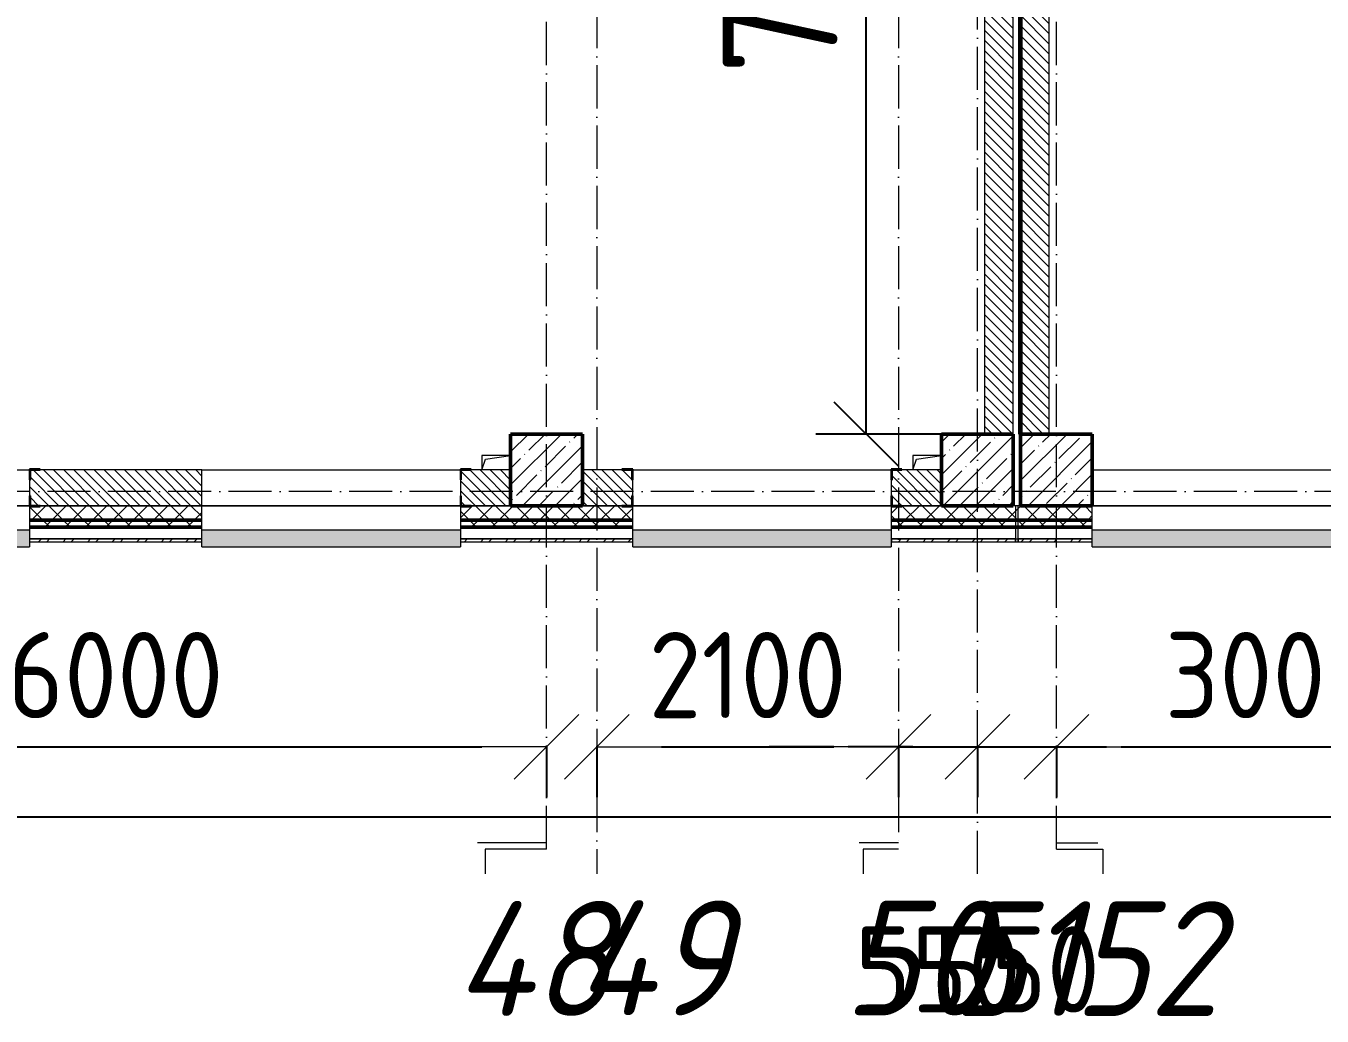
# Model space of a CAD drawing. Header units: millimetres. Extents: x 2294 to 908349, y -83289 to 219220.
# Drawn here: x 230559 to 239584, y 551 to 7449 of the extents above; entities that cross this region are included whole.
import ezdxf

# ---------------------------------------------------------------- set-up
doc = ezdxf.new("R2010")
doc.units = ezdxf.units.MM
doc.linetypes.add('50_200_ШТРИХ_1Т_ш5_п1_п1_', pattern=[700, 500, -100, 0, -100])
for name, color, linetype, lineweight in [('A-____-____-DIMS', 7, 'Continuous', 9), ('A-GENM-____-MCUT', 7, 'Continuous', 25), ('A-GENM-____-OTLN', 7, 'Continuous', 9), ('A-GENM-____-OTLN-1', 7, 'Continuous', 25), ('A-GLAZ-____-OTLN', 7, 'Continuous', 9), ('A-WALL-____-MCUT-2', 7, 'Continuous', 50), ('A-WALL-____-MCUT-3', 7, 'Continuous', 9), ('A-WALL-____-OTLN', 7, 'Continuous', 9), ('A-WALL-____-PATT-1', 7, 'Continuous', 9), ('A-WALL-FNSH-MCUT-1', 7, 'Continuous', 9), ('S-COLS-____-MCUT', 7, 'Continuous', 50), ('S-COLS-____-OTLN', 7, 'Continuous', 9), ('S-GRID-____-IDEN', 7, 'Continuous', 9), ('S-GRID-____-OTLN', 7, 'Continuous', 9), ('S-GRID-____-OTLN-1', 7, '50_200_ШТРИХ_1Т_ш5_п1_п1_', 9)]:
    doc.layers.add(name, color=color, linetype=linetype, lineweight=lineweight)
doc.layers.add('A-GLAZ-____-OTLN-1', color=7, linetype='Continuous', lineweight=9, true_color=0xc0c0c0)
doc.styles.add('ISOCPEUR_I', font='isocpeui.ttf', dxfattribs={"width": 0.9, "height": 2.5})
doc.styles.add('СПДС', font='isocpeur.ttf', dxfattribs={"width": 0.9})
doc.dimstyles.new('Размера А3', dxfattribs={"dimtxt": 800, "dimasz": 450, "dimexe": 350, "dimexo": 100, "dimgap": 200, "dimtad": 1, "dimdec": 0, "dimrnd": 10, "dimzin": 0, "dimdsep": 46, "dimtxsty": 'СПДС', "dimblk": 'ARROWHEAD_6', "dimcen": 1, "dimclrd": 5, "dimclre": 5, "dimclrt": 5, "dimazin": 0, "dimtfac": 1, "dimtdec": 0, "dimtmove": 2, "dimatfit": 3, "dimfxl": 1, "dimtolj": 1, "dimtzin": 0, "dimarcsym": 0})
pattern_1 = [(135, (165583.507, 6025.276), (-35.35534, -35.35534), [])]
pattern_2 = [(45, (165583.51, 6025.28), (-70.71068, 70.71068), []), (135, (165583.51, 6025.28), (-70.71068, -70.71068), [])]
pattern_3 = [(45, (165583.51, 6025.28), (-85.53659, 85.53659), []), (45, (165640.53, 6025.28), (-85.53659, 85.53659), [])]

# ---------------------------------------------------------------- blocks, each defined once
blk = doc.blocks.new('ARROWHEAD_6')
at = {"color": 0, "linetype": 'Continuous'}
for p, q in [((-0.5, -0.5), (0.5, 0.5)), ((0, 0), (-1, 0))]:
    blk.add_line(p, q, dxfattribs=at)
blk = doc.blocks.new('*D2730')
at = {"layer": 'A-____-____-DIMS', "color": 0, "lineweight": -2, "transparency": 16777216}
for p, q in [((228183.5, 2432.8), (228183.5, 2076.8)), ((228633.5, 2426.8), (233733.5, 2426.8)), ((234183.5, 2432.8), (234183.5, 2076.8))]:
    blk.add_line(p, q, dxfattribs=at)
at = {"layer": 'Defpoints', "color": 0, "transparency": 16777216}
for p in [(228183.5, 2532.8), (234183.5, 2532.8), (234183.5, 2426.8)]:
    blk.add_point(p, dxfattribs=at)
at = {"layer": 'A-____-____-DIMS', "color": 0, "lineweight": -2, "transparency": 16777216, "xscale": 450, "yscale": 450, "zscale": 450, "rotation": 180}
blk.add_blockref('ARROWHEAD_6', (228183.5, 2426.8), dxfattribs=at)
at = {"layer": 'A-____-____-DIMS', "color": 0, "lineweight": -2, "transparency": 16777216, "xscale": 450, "yscale": 450, "zscale": 450}
blk.add_blockref('ARROWHEAD_6', (234183.5, 2426.8), dxfattribs=at)
at = {"layer": 'A-____-____-DIMS', "color": 0, "transparency": 16777216, "insert": (231183.5, 2926.8), "char_height": 600, "attachment_point": 5, "style": 'СПДС'}
blk.add_mtext('\\A1;6000', dxfattribs=at)
blk = doc.blocks.new('*D2731')
at = {"layer": 'A-____-____-DIMS', "color": 0, "lineweight": -2, "transparency": 16777216}
for p, q in [((234533.5, 2432.8), (234533.5, 2076.8)), ((234983.5, 2426.8), (236183.5, 2426.8)), ((236633.5, 2432.8), (236633.5, 2076.8))]:
    blk.add_line(p, q, dxfattribs=at)
at = {"layer": 'Defpoints', "color": 0, "transparency": 16777216}
for p in [(234533.5, 2532.8), (236633.5, 2532.8), (236633.5, 2426.8)]:
    blk.add_point(p, dxfattribs=at)
at = {"layer": 'A-____-____-DIMS', "color": 0, "lineweight": -2, "transparency": 16777216, "xscale": 450, "yscale": 450, "zscale": 450, "rotation": 180}
blk.add_blockref('ARROWHEAD_6', (234533.5, 2426.8), dxfattribs=at)
at = {"layer": 'A-____-____-DIMS', "color": 0, "lineweight": -2, "transparency": 16777216, "xscale": 450, "yscale": 450, "zscale": 450}
blk.add_blockref('ARROWHEAD_6', (236633.5, 2426.8), dxfattribs=at)
at = {"layer": 'A-____-____-DIMS', "color": 0, "transparency": 16777216, "insert": (235583.5, 2926.8), "char_height": 600, "attachment_point": 5, "style": 'СПДС'}
blk.add_mtext('\\A1;2100', dxfattribs=at)
blk = doc.blocks.new('*D2732')
at = {"layer": 'A-____-____-DIMS', "color": 0, "lineweight": -2, "transparency": 16777216}
for p, q in [((236183.5, 2426.8), (235733.5, 2426.8)), ((236633.5, 2432.8), (236633.5, 2076.8)), ((236633.5, 2426.8), (237183.5, 2426.8)), ((237183.5, 2432.8), (237183.5, 2076.8)), ((237633.5, 2426.8), (238083.5, 2426.8))]:
    blk.add_line(p, q, dxfattribs=at)
at = {"layer": 'Defpoints', "color": 0, "transparency": 16777216}
for p in [(236633.5, 2532.8), (237183.5, 2532.8), (237183.5, 2426.8)]:
    blk.add_point(p, dxfattribs=at)
at = {"layer": 'A-____-____-DIMS', "color": 0, "lineweight": -2, "transparency": 16777216, "xscale": 450, "yscale": 450, "zscale": 450}
blk.add_blockref('ARROWHEAD_6', (236633.5, 2426.8), dxfattribs=at)
at = {"layer": 'A-____-____-DIMS', "color": 0, "lineweight": -2, "transparency": 16777216, "xscale": 450, "yscale": 450, "zscale": 450, "rotation": 180}
blk.add_blockref('ARROWHEAD_6', (237183.5, 2426.8), dxfattribs=at)
at = {"layer": 'A-____-____-DIMS', "color": 0, "transparency": 16777216, "insert": (236908.5, 876.8), "char_height": 600, "attachment_point": 5, "style": 'СПДС'}
blk.add_mtext('\\A1;550', dxfattribs=at)
blk = doc.blocks.new('*D2733')
at = {"layer": 'A-____-____-DIMS', "color": 0, "lineweight": -2, "transparency": 16777216}
for p, q in [((236733.5, 2426.8), (236283.5, 2426.8)), ((237183.5, 2432.8), (237183.5, 2076.8)), ((237183.5, 2426.8), (237733.5, 2426.8)), ((237733.5, 2432.8), (237733.5, 2076.8)), ((238183.5, 2426.8), (238633.5, 2426.8))]:
    blk.add_line(p, q, dxfattribs=at)
at = {"layer": 'Defpoints', "color": 0, "transparency": 16777216}
for p in [(237183.5, 2532.8), (237733.5, 2532.8), (237733.5, 2426.8)]:
    blk.add_point(p, dxfattribs=at)
at = {"layer": 'A-____-____-DIMS', "color": 0, "lineweight": -2, "transparency": 16777216, "xscale": 450, "yscale": 450, "zscale": 450}
blk.add_blockref('ARROWHEAD_6', (237183.5, 2426.8), dxfattribs=at)
at = {"layer": 'A-____-____-DIMS', "color": 0, "lineweight": -2, "transparency": 16777216, "xscale": 450, "yscale": 450, "zscale": 450, "rotation": 180}
blk.add_blockref('ARROWHEAD_6', (237733.5, 2426.8), dxfattribs=at)
at = {"layer": 'A-____-____-DIMS', "color": 0, "transparency": 16777216, "insert": (237458.5, 876.8), "char_height": 600, "attachment_point": 5, "style": 'СПДС'}
blk.add_mtext('\\A1;550', dxfattribs=at)
blk = doc.blocks.new('*D2734')
at = {"layer": 'A-____-____-DIMS', "color": 0, "lineweight": -2, "transparency": 16777216}
for p, q in [((237733.5, 2432.8), (237733.5, 2076.8)), ((238183.5, 2426.8), (240283.5, 2426.8)), ((240733.5, 2432.8), (240733.5, 2076.8))]:
    blk.add_line(p, q, dxfattribs=at)
at = {"layer": 'Defpoints', "color": 0, "transparency": 16777216}
for p in [(237733.5, 2532.8), (240733.5, 2532.8), (240733.5, 2426.8)]:
    blk.add_point(p, dxfattribs=at)
at = {"layer": 'A-____-____-DIMS', "color": 0, "lineweight": -2, "transparency": 16777216, "xscale": 450, "yscale": 450, "zscale": 450, "rotation": 180}
blk.add_blockref('ARROWHEAD_6', (237733.5, 2426.8), dxfattribs=at)
at = {"layer": 'A-____-____-DIMS', "color": 0, "lineweight": -2, "transparency": 16777216, "xscale": 450, "yscale": 450, "zscale": 450}
blk.add_blockref('ARROWHEAD_6', (240733.5, 2426.8), dxfattribs=at)
at = {"layer": 'A-____-____-DIMS', "color": 0, "transparency": 16777216, "insert": (239233.5, 2926.8), "char_height": 600, "attachment_point": 5, "style": 'СПДС'}
blk.add_mtext('\\A1;3000', dxfattribs=at)
blk = doc.blocks.new('*D2741')
at = {"layer": 'A-____-____-DIMS', "color": 0, "lineweight": -2, "transparency": 16777216}
for p, q in [((163233.5, 1944.6), (163233.5, 1588.5)), ((163683.5, 1938.5), (266283.5, 1938.5)), ((266733.5, 1944.6), (266733.5, 1588.5))]:
    blk.add_line(p, q, dxfattribs=at)
at = {"layer": 'Defpoints', "color": 0, "transparency": 16777216}
for p in [(163233.5, 2044.6), (266733.5, 2044.6), (266733.5, 1938.5)]:
    blk.add_point(p, dxfattribs=at)
at = {"layer": 'A-____-____-DIMS', "color": 0, "lineweight": -2, "transparency": 16777216, "xscale": 450, "yscale": 450, "zscale": 450, "rotation": 180}
blk.add_blockref('ARROWHEAD_6', (163233.5, 1938.5), dxfattribs=at)
at = {"layer": 'A-____-____-DIMS', "color": 0, "lineweight": -2, "transparency": 16777216, "xscale": 450, "yscale": 450, "zscale": 450}
blk.add_blockref('ARROWHEAD_6', (266733.5, 1938.5), dxfattribs=at)
at = {"layer": 'A-____-____-DIMS', "color": 0, "transparency": 16777216, "insert": (214983.5, 2438.5), "char_height": 600, "attachment_point": 5, "style": 'СПДС'}
blk.add_mtext('\\A1;103500', dxfattribs=at)
blk = doc.blocks.new('BSC_Колонна _Прямоугольная - 500х500-V58-АР1_План отверстий 3 этажа в осях 1-64_А-ГГ')
at = {"layer": 'S-COLS-____-OTLN'}
h = blk.add_hatch(dxfattribs=at)
h.set_pattern_fill('FP_95', color=256, style=0, pattern_type=2)
h.set_pattern_definition([(45, (-71600, 1668.96), (-114.04925, 114.04925), []), (45, (-71485.95, 1668.96), (-114.04925, 114.04925), [201.613, -40.323, 3.353, -36.97])])
h.paths.add_polyline_path([(-250, -250), (250, -250), (250, 250), (-250, 250)], flags=0)
at = {"layer": 'S-COLS-____-MCUT'}
for p, q in [((250, 250), (-250, 250)), ((-250, 250), (-250, -250)), ((250, -250), (250, 250)), ((-250, -250), (250, -250))]:
    blk.add_line(p, q, dxfattribs=at)
blk = doc.blocks.new('BSC_Колонна _Прямоугольная - 500х500-V60-АР1_План отверстий 3 этажа в осях 1-64_А-ГГ')
at = {"layer": 'S-COLS-____-OTLN'}
h = blk.add_hatch(dxfattribs=at)
h.set_pattern_fill('FP_97', color=256, style=0, pattern_type=2)
h.set_pattern_definition([(45, (-68600, 1668.96), (-114.04925, 114.04925), []), (45, (-68485.95, 1668.96), (-114.04925, 114.04925), [201.613, -40.323, 3.353, -36.97])])
h.paths.add_polyline_path([(-250, -250), (250, -250), (250, 250), (-250, 250)], flags=0)
at = {"layer": 'S-COLS-____-MCUT'}
for p, q in [((250, 250), (-250, 250)), ((-250, 250), (-250, -250)), ((250, -250), (250, 250)), ((-250, -250), (250, -250))]:
    blk.add_line(p, q, dxfattribs=at)
blk = doc.blocks.new('BSC_Колонна _Прямоугольная - 500х500-V131-АР1_План отверстий 3 этажа в осях 1-64_А-ГГ')
at = {"layer": 'S-COLS-____-OTLN'}
h = blk.add_hatch(dxfattribs=at)
h.set_pattern_fill('FP_154', color=256, style=0, pattern_type=2)
h.set_pattern_definition([(45, (-72150, 1668.96), (-114.04925, 114.04925), []), (45, (-72035.95, 1668.96), (-114.04925, 114.04925), [201.613, -40.323, 3.353, -36.97])])
h.paths.add_polyline_path([(-250, -250), (250, -250), (250, 250), (-250, 250)], flags=0)
at = {"layer": 'S-COLS-____-MCUT'}
for p, q in [((250, 250), (-250, 250)), ((-250, 250), (-250, -250)), ((250, -250), (250, 250)), ((-250, -250), (250, -250))]:
    blk.add_line(p, q, dxfattribs=at)
blk = doc.blocks.new('Фахверк_СКБ_Уголок - 250_2700-27497298-АР1_План отверстий 3 этажа в осях 1-64_А-ГГ')
at = {"layer": 'A-GENM-____-MCUT'}
for p, q in [((200, 181), (125, 181)), ((125, 181), (125, 106)), ((200, 175), (200, 181)), ((125, 106), (131, 106)), ((131, 106), (131, 175)), ((131, 175), (200, 175)), ((131, -6), (125, -6)), ((125, -6), (125, -81)), ((125, -81), (200, -81)), ((131, -75), (131, -6)), ((200, -75), (131, -75)), ((200, -81), (200, -75))]:
    blk.add_line(p, q, dxfattribs=at)
blk = doc.blocks.new('AR_Отверстие прямоугольное _в плите_ - AR_Отверстие прямоугольное _в плите_-V177-АР1_План отверстий 3 этажа в осях 1-64_А-ГГ')
at = {"layer": 'A-GENM-____-OTLN'}
for p, q in [((100, 50), (-100, 50)), ((-100, 50), (-100, -50)), ((-100, -50), (-75, 25)), ((-75, 25), (100, 50))]:
    blk.add_line(p, q, dxfattribs=at)
blk = doc.blocks.new('Отлив_СКБ - Отлив витража_120_НВФ-31885687-АР1_План отверстий 3 этажа в осях 1-64_А-ГГ')
at = {"layer": 'A-GLAZ-____-OTLN-1'}
for points in [[(0, 0), (0, -2), (1800, -2), (1800, 0), (534.2, 0)], [(0, -2), (0, -120), (1800, -120), (1800, -2), (534.2, -2)]]:
    blk.add_hatch(color=256, dxfattribs=at).paths.add_polyline_path(points, flags=0)
at = {"layer": 'A-GLAZ-____-OTLN'}
for p, q in [((0, 0), (1800, 0)), ((1800, -2), (0, -2)), ((0, -120), (0, -83)), ((1800, -83), (1800, -120)), ((0, -120), (1800, -120))]:
    blk.add_line(p, q, dxfattribs=at)
blk = doc.blocks.new('Отлив_СКБ - Отлив витража_120_НВФ-V214-АР1_План отверстий 3 этажа в осях 1-64_А-ГГ')
at = {"layer": 'A-GLAZ-____-OTLN-1'}
for points in [[(0, -2), (1800, -2), (1800, 0), (0, 0)], [(730.8, -120), (1800, -120), (1800, -2), (0, -2), (0, -120)]]:
    blk.add_hatch(color=256, dxfattribs=at).paths.add_polyline_path(points, flags=0)
at = {"layer": 'A-GLAZ-____-OTLN'}
for p, q in [((0, 0), (1800, 0)), ((1800, -2), (0, -2)), ((0, -120), (0, -83)), ((1800, -63), (1800, -120)), ((0, -120), (1800, -120))]:
    blk.add_line(p, q, dxfattribs=at)
blk = doc.blocks.new('Стены 8 - Стены 4-31196234-АР1_План отверстий 3 этажа в осях 1-64_А-ГГ')
at = {"layer": 'A-WALL-____-MCUT-3'}
for p, q in [((-1798.5, 41030.2), (-1798.5, 41010.2)), ((-1548.5, 41030.2), (-1798.5, 41030.2)), ((-1798.5, 41010.2), (-1548.5, 41010.2)), ((-1548.5, 41010.2), (-1548.5, 41030.2))]:
    blk.add_line(p, q, dxfattribs=at)
blk = doc.blocks.new('3floor')
at = {"layer": 'A-WALL-____-PATT-1'}
h = blk.add_hatch(dxfattribs=at)
h.set_pattern_fill('FP_6', color=256, style=0, pattern_type=2)
h.set_pattern_definition(pattern_1)
h.paths.add_polyline_path([(237433.5, 4606.3), (237433.5, 11606.3), (237233.5, 11606.3), (237233.5, 4606.3)], flags=0)
h = blk.add_hatch(dxfattribs=at)
h.set_pattern_fill('FP_6', color=256, style=0, pattern_type=2)
h.set_pattern_definition(pattern_1)
h.paths.add_polyline_path([(237683.5, 4606.3), (237683.5, 11606.3), (237483.5, 11606.3), (237483.5, 4606.3)], flags=0)
h = blk.add_hatch(dxfattribs=at)
h.set_pattern_fill('FP_6', color=256, style=0, pattern_type=2)
h.set_pattern_definition(pattern_1)
h.paths.add_polyline_path([(233617.2, 4106.3), (233933.5, 4106.3), (233933.5, 4356.3), (233589.5, 4356.3), (233589.5, 4287.3), (233583.5, 4287.3), (233583.5, 4175.3), (233589.5, 4175.3), (233589.5, 4106.3)], flags=0)
h.paths.add_polyline_path([(231783.5, 4106.3), (231783.5, 4356.3), (230589.5, 4356.3), (230589.5, 4287.3), (230583.5, 4287.3), (230583.5, 4175.3), (230589.5, 4175.3), (230589.5, 4106.3), (230839.5, 4106.3)], flags=0)
h.paths.add_polyline_path([(228708.5, 4106.3), (228777.5, 4106.3), (228777.5, 4175.3), (228783.5, 4175.3), (228783.5, 4287.3), (228777.5, 4287.3), (228777.5, 4356.3), (228433.5, 4356.3), (228433.5, 4106.3)], flags=0)
h = blk.add_hatch(dxfattribs=at)
h.set_pattern_fill('FP_6', color=256, style=0, pattern_type=2)
h.set_pattern_definition(pattern_1)
h.paths.add_polyline_path([(236589.5, 4106.3), (236933.5, 4106.3), (236933.5, 4356.3), (236589.5, 4356.3), (236589.5, 4287.3), (236583.5, 4287.3), (236583.5, 4175.3), (236589.5, 4175.3), (236589.5, 4110.6)], flags=0)
h.paths.add_polyline_path([(234500.9, 4106.3), (234777.5, 4106.3), (234777.5, 4175.3), (234783.5, 4175.3), (234783.5, 4287.3), (234777.5, 4287.3), (234777.5, 4356.3), (234433.5, 4356.3), (234433.5, 4106.3)], flags=0)
h = blk.add_hatch(dxfattribs=at)
h.set_pattern_fill('FP_1', color=256, style=0, pattern_type=2)
h.set_pattern_definition(pattern_2)
h.paths.add_polyline_path([(266333.5, 4006.3), (266833.5, 4006.3), (266833.5, 4106.3), (257808.5, 4106.3), (257808.5, 4100.3), (257733.5, 4100.3), (257733.5, 4006.3), (266315.3, 4006.3)], flags=0)
h.paths.add_polyline_path([(254826.8, 4006.3), (255933.5, 4006.3), (255933.5, 4100.3), (255858.5, 4100.3), (255858.5, 4106.3), (247983.5, 4106.3), (247983.5, 4006.3), (254583.5, 4006.3)], flags=0)
h.paths.add_polyline_path([(246983.5, 4006.3), (246983.5, 4106.3), (245858.5, 4106.3), (245858.5, 4100.3), (245783.5, 4100.3), (245783.5, 4006.3), (246873.2, 4006.3)], flags=0)
h.paths.add_polyline_path([(243983.5, 4006.3), (243983.5, 4100.3), (243908.5, 4100.3), (243908.5, 4106.3), (242858.5, 4106.3), (242858.5, 4100.3), (242783.5, 4100.3), (242783.5, 4006.3), (243338.3, 4006.3)], flags=0)
h.paths.add_polyline_path([(240983.5, 4006.3), (240983.5, 4106.3), (239858.5, 4106.3), (239858.5, 4100.3), (239783.5, 4100.3), (239783.5, 4006.3), (239858.5, 4006.3)], flags=0)
h.paths.add_polyline_path([(236583.5, 4006.3), (237983.5, 4006.3), (237983.5, 4106.3), (236658.5, 4106.3), (236658.5, 4100.3), (236583.5, 4100.3)], flags=0)
h.paths.add_polyline_path([(234500.9, 4006.3), (234783.5, 4006.3), (234783.5, 4100.3), (234708.5, 4100.3), (234708.5, 4106.3), (233658.5, 4106.3), (233658.5, 4100.3), (233583.5, 4100.3), (233583.5, 4006.3), (233617.2, 4006.3)], flags=0)
h.paths.add_polyline_path([(231783.5, 4006.3), (231783.5, 4106.3), (230658.5, 4106.3), (230658.5, 4100.3), (230583.5, 4100.3), (230583.5, 4006.3), (230658.5, 4006.3)], flags=0)
h.paths.add_polyline_path([(228433.5, 4006.3), (228783.5, 4006.3), (228783.5, 4100.3), (228708.5, 4100.3), (228708.5, 4106.3), (227658.5, 4106.3), (227658.5, 4100.3), (227583.5, 4100.3), (227583.5, 4006.3), (228314.8, 4006.3)], flags=0)
h.paths.add_polyline_path([(225783.5, 4006.3), (225783.5, 4100.3), (225708.5, 4100.3), (225708.5, 4106.3), (224658.5, 4106.3), (224658.5, 4100.3), (224583.5, 4100.3), (224583.5, 4006.3), (225663.6, 4006.3)], flags=0)
h.paths.add_polyline_path([(222783.5, 4006.3), (222783.5, 4100.3), (222708.5, 4100.3), (222708.5, 4106.3), (221658.5, 4106.3), (221658.5, 4100.3), (221583.5, 4100.3), (221583.5, 4006.3), (222128.7, 4006.3)], flags=0)
h.paths.add_polyline_path([(218593.8, 4006.3), (219783.5, 4006.3), (219783.5, 4100.3), (219708.5, 4100.3), (219708.5, 4106.3), (218658.5, 4106.3), (218658.5, 4100.3), (218583.5, 4100.3), (218583.5, 4006.3), (218589.5, 4006.3)], flags=0)
h.paths.add_polyline_path([(215583.5, 4006.3), (216783.5, 4006.3), (216783.5, 4100.3), (216708.5, 4100.3), (216708.5, 4106.3), (215658.5, 4106.3), (215658.5, 4100.3), (215583.5, 4100.3)], flags=0)
h.paths.add_polyline_path([(210640.2, 4006.3), (210783.5, 4006.3), (210783.5, 4100.3), (210708.5, 4100.3), (210708.5, 4106.3), (209658.5, 4106.3), (209658.5, 4100.3), (209583.5, 4100.3), (209583.5, 4006.3), (210433.5, 4006.3)], flags=0)
h.paths.add_polyline_path([(207783.5, 4006.3), (207783.5, 4100.3), (207708.5, 4100.3), (207708.5, 4106.3), (206658.5, 4106.3), (206658.5, 4100.3), (206583.5, 4100.3), (206583.5, 4006.3), (207777.5, 4006.3)], flags=0)
h.paths.add_polyline_path([(204454, 4006.3), (204783.5, 4006.3), (204783.5, 4100.3), (204708.5, 4101), (204708.5, 4106.3), (203383.5, 4106.3), (203383.5, 4006.3)], flags=0)
h.paths.add_polyline_path([(200919.1, 4006.3), (201583.5, 4006.3), (201583.5, 4100.3), (201508.5, 4100.3), (201508.5, 4106.3), (200383.5, 4106.3), (200383.5, 4006.3)], flags=0)
h.paths.add_polyline_path([(198583.5, 4006.3), (198583.5, 4100.3), (198508.5, 4100.3), (198508.5, 4106.3), (197458.5, 4106.3), (197458.5, 4100.3), (197383.5, 4100.3), (197384.2, 4006.3), (198577.5, 4006.3)], flags=0)
h.paths.add_polyline_path([(195583.5, 4006.3), (195583.5, 4100.3), (195508.5, 4100.3), (195508.5, 4106.3), (194383.5, 4106.3), (194383.5, 4006.3), (194733, 4006.3)], flags=0)
h.paths.add_polyline_path([(192583.5, 4006.3), (192583.5, 4100.3), (192508.5, 4100.3), (192508.5, 4106.3), (191383.5, 4106.3), (191383.5, 4006.3), (192081.8, 4006.3)], flags=0)
h.paths.add_polyline_path([(189583.5, 4006.3), (189583.5, 4100.3), (189508.5, 4100.3), (189508.5, 4106.3), (188458.5, 4106.3), (188458.5, 4100.3), (188383.5, 4100.3), (188383.5, 4006.3), (188546.9, 4006.3)], flags=0)
h.paths.add_polyline_path([(179709.5, 4006.3), (180583.5, 4006.3), (180583.5, 4100.3), (180508.5, 4100.3), (180508.5, 4106.3), (179458.5, 4106.3), (179458.5, 4100.3), (179383.5, 4100.3), (179383.5, 4006.3)], flags=0)
h.paths.add_polyline_path([(177942.1, 4006.3), (178383.5, 4006.3), (178383.5, 4100.3), (178308.5, 4100.3), (178308.5, 4106.3), (173058.5, 4106.3), (173058.5, 4100.3), (172983.5, 4100.3), (172983.5, 4006.3), (176483.5, 4006.3)], flags=0)
h.paths.add_polyline_path([(170872.2, 4006.3), (171983.5, 4006.3), (171983.5, 4100.3), (171908.5, 4100.3), (171908.5, 4106.3), (163133.5, 4106.3), (163133.5, 4006.3), (169104.8, 4006.3)], flags=0)
h = blk.add_hatch(dxfattribs=at)
h.set_pattern_fill('FP_1', color=256, style=0, pattern_type=2)
h.set_pattern_definition(pattern_2)
h.paths.add_polyline_path([(266833.5, 3956.3), (266933.5, 3956.3), (266933.5, 4006.3), (257733.5, 4006.3), (257733.5, 3956.3), (266315.3, 3956.3)], flags=0)
h.paths.add_polyline_path([(254826.8, 3956.3), (255933.5, 3956.3), (255933.5, 4006.3), (247983.5, 4006.3), (247983.5, 3956.3), (253943, 3956.3)], flags=0)
h.paths.add_polyline_path([(246873.2, 3956.3), (246983.5, 3956.3), (246983.5, 4006.3), (245783.5, 4006.3), (245783.5, 3956.3), (245989.5, 3956.3)], flags=0)
h.paths.add_polyline_path([(242783.5, 3956.3), (243983.5, 3956.3), (243983.5, 4006.3), (242783.5, 4006.3)], flags=0)
h.paths.add_polyline_path([(239803.3, 3956.3), (240983.5, 3956.3), (240983.5, 4006.3), (239783.5, 4006.3), (239783.5, 3956.3)], flags=0)
h.paths.add_polyline_path([(237983.5, 3956.3), (237983.5, 4006.3), (236583.5, 4006.3), (236583.5, 3956.3), (237152.1, 3956.3)], flags=0)
h.paths.add_polyline_path([(234783.5, 3956.3), (234783.5, 4006.3), (233583.5, 4006.3), (233583.5, 3956.3), (234500.9, 3956.3)], flags=0)
h.paths.add_polyline_path([(231783.5, 3956.3), (231783.5, 4006.3), (230583.5, 4006.3), (230583.5, 3956.3)], flags=0)
h.paths.add_polyline_path([(228783.5, 3956.3), (228783.5, 4006.3), (227583.5, 4006.3), (227583.5, 3956.3), (228314.8, 3956.3)], flags=0)
h.paths.add_polyline_path([(224583.5, 3956.3), (225783.5, 3956.3), (225783.5, 4006.3), (224583.5, 4006.3)], flags=0)
h.paths.add_polyline_path([(221583.5, 3956.3), (222783.5, 3956.3), (222783.5, 4006.3), (221583.5, 4006.3)], flags=0)
h.paths.add_polyline_path([(218593.8, 3956.3), (219783.5, 3956.3), (219783.5, 4006.3), (218583.5, 4006.3), (218583.5, 3956.3)], flags=0)
h.paths.add_polyline_path([(216783.5, 3956.3), (216783.5, 4006.3), (215583.5, 4006.3), (215583.5, 3956.3), (215942.6, 3956.3)], flags=0)
h.paths.add_polyline_path([(210640.2, 3956.3), (210783.5, 3956.3), (210783.5, 4006.3), (209583.5, 4006.3), (209583.5, 3956.3), (209756.4, 3956.3)], flags=0)
h.paths.add_polyline_path([(207783.5, 3956.3), (207783.5, 4006.3), (206583.5, 4006.3), (206583.5, 3956.3), (207105.2, 3956.3)], flags=0)
h.paths.add_polyline_path([(204454, 3956.3), (204783.5, 3956.3), (204783.5, 4006.3), (203383.5, 4006.3), (203383.5, 3956.3)], flags=0)
h.paths.add_polyline_path([(201583.5, 3956.3), (201583.5, 4006.3), (200383.5, 4006.3), (200383.5, 3956.3), (200919.1, 3956.3)], flags=0)
h.paths.add_polyline_path([(198583.5, 3956.3), (198583.5, 4006.3), (197383.5, 4006.3), (197384.2, 3956.3)], flags=0)
h.paths.add_polyline_path([(195583.5, 3956.3), (195583.5, 4006.3), (194383.5, 4006.3), (194383.5, 3956.3), (194733, 3956.3)], flags=0)
h.paths.add_polyline_path([(192583.5, 3956.3), (192583.5, 4006.3), (191383.5, 4006.3), (191383.5, 3956.3), (192081.8, 3956.3)], flags=0)
h.paths.add_polyline_path([(188546.9, 3956.3), (189583.5, 3956.3), (189583.5, 4006.3), (188383.5, 4006.3), (188383.5, 3956.3)], flags=0)
h.paths.add_polyline_path([(179383.5, 3956.3), (180583.5, 3956.3), (180583.5, 4006.3), (179383.5, 4006.3)], flags=0)
h.paths.add_polyline_path([(178383.5, 3956.3), (178383.5, 4006.3), (172983.5, 4006.3), (172983.5, 3956.3), (177942.1, 3956.3)], flags=0)
h.paths.add_polyline_path([(171756, 3956.3), (171983.5, 3956.3), (171983.5, 4006.3), (163033.5, 4006.3), (163033.5, 3956.3), (170872.2, 3956.3)], flags=0)
h = blk.add_hatch(dxfattribs=at)
h.set_pattern_fill('FP_3', color=256, style=0, pattern_type=2)
h.set_pattern_definition(pattern_3)
h.paths.add_polyline_path([(237152.1, 3856.3), (237448.5, 3856.3), (237448.5, 3876.3), (236584.5, 3876.3), (236584.5, 3856.3)], flags=0)
h.paths.add_polyline_path([(234783.5, 3856.3), (234783.5, 3876.3), (233583.5, 3876.3), (233583.5, 3856.3), (234500.9, 3856.3)], flags=0)
h.paths.add_polyline_path([(231783.5, 3856.3), (231783.5, 3876.3), (230583.5, 3876.3), (230583.5, 3856.3)], flags=0)
h.paths.add_polyline_path([(228314.8, 3856.3), (228783.5, 3856.3), (228783.5, 3876.3), (227584.5, 3876.3), (227584.5, 3856.3)], flags=0)
h.paths.add_polyline_path([(224583.5, 3856.3), (225783.5, 3856.3), (225783.5, 3876.3), (224583.5, 3876.3)], flags=0)
h.paths.add_polyline_path([(222128.7, 3856.3), (222783.5, 3856.3), (222783.5, 3876.3), (221584.5, 3876.3), (221584.5, 3856.3)], flags=0)
h.paths.add_polyline_path([(219783.5, 3856.3), (219783.5, 3876.3), (218583.5, 3876.3), (218583.5, 3856.3), (219477.5, 3856.3)], flags=0)
h.paths.add_polyline_path([(216783.5, 3856.3), (216783.5, 3876.3), (215583.5, 3876.3), (215583.5, 3856.3), (215942.6, 3856.3)], flags=0)
h.paths.add_polyline_path([(210640.2, 3856.3), (210783.5, 3856.3), (210783.5, 3876.3), (209583.5, 3876.3), (209583.5, 3856.3), (209756.4, 3856.3)], flags=0)
h.paths.add_polyline_path([(206583.5, 3856.3), (207783.5, 3856.3), (207783.5, 3876.3), (206583.5, 3876.3)], flags=0)
h.paths.add_polyline_path([(203918.5, 3856.3), (204783.5, 3856.3), (204783.5, 3876.3), (203918.5, 3876.3)], flags=0)
h = blk.add_hatch(dxfattribs=at)
h.set_pattern_fill('FP_3', color=256, style=0, pattern_type=2)
h.set_pattern_definition(pattern_3)
h.paths.add_polyline_path([(267063.5, 3856.3), (267063.5, 3876.3), (257733.5, 3876.3), (257733.5, 3856.3), (266315.3, 3856.3)], flags=0)
h.paths.add_polyline_path([(254826.8, 3856.3), (255933.5, 3856.3), (255933.5, 3876.3), (247983.5, 3876.3), (247983.5, 3856.3), (253943, 3856.3)], flags=0)
h.paths.add_polyline_path([(245989.5, 3856.3), (246983.5, 3856.3), (246983.5, 3876.3), (245783.5, 3876.3), (245783.5, 3856.3)], flags=0)
h.paths.add_polyline_path([(243983.5, 3856.3), (243983.5, 3876.3), (242784.5, 3876.3), (242784.5, 3856.3), (243338.3, 3856.3)], flags=0)
h.paths.add_polyline_path([(239803.3, 3856.3), (240983.5, 3856.3), (240983.5, 3876.3), (239783.5, 3876.3), (239783.5, 3856.3)], flags=0)
h.paths.add_polyline_path([(237468.5, 3856.3), (237983.5, 3856.3), (237983.5, 3876.3), (237468.5, 3876.3)], flags=0)
at = {"layer": 'A-WALL-____-MCUT-2'}
for p, q in [((230583.5, 4006.3), (231783.5, 4006.3)), ((233583.5, 4006.3), (234783.5, 4006.3)), ((236583.5, 4006.3), (237983.5, 4006.3)), ((230583.5, 3956.3), (231783.5, 3956.3)), ((233583.5, 3956.3), (234783.5, 3956.3)), ((236583.5, 3956.3), (237983.5, 3956.3))]:
    blk.add_line(p, q, dxfattribs=at)
at = {"layer": 'A-WALL-____-MCUT-3'}
for p, q in [((237233.5, 11606.3), (237233.5, 4606.3)), ((237433.5, 4606.3), (237433.5, 11606.3)), ((237483.5, 11606.3), (237483.5, 4606.3)), ((237683.5, 4606.3), (237683.5, 11606.3)), ((231783.5, 4356.3), (230658.5, 4356.3)), ((231783.5, 4106.3), (231783.5, 4356.3)), ((233933.5, 4356.3), (233658.5, 4356.3)), ((234708.5, 4356.3), (234433.5, 4356.3)), ((236933.5, 4356.3), (236658.5, 4356.3)), ((230583.5, 4287.3), (230583.5, 4175.3)), ((233583.5, 4287.3), (233583.5, 4175.3)), ((234783.5, 4175.3), (234783.5, 4287.3)), ((236583.5, 4287.3), (236583.5, 4175.3)), ((230583.5, 4100.3), (230583.5, 3876.3)), ((231783.5, 4106.3), (230658.5, 4106.3)), ((230658.5, 4106.3), (231783.5, 4106.3)), ((231783.5, 3876.3), (231783.5, 4106.3)), ((233583.5, 4100.3), (233583.5, 3876.3)), ((233933.5, 4106.3), (233658.5, 4106.3)), ((233658.5, 4106.3), (233933.5, 4106.3)), ((234708.5, 4106.3), (234433.5, 4106.3)), ((234433.5, 4106.3), (234708.5, 4106.3)), ((234783.5, 3876.3), (234783.5, 4100.3)), ((236583.5, 4100.3), (236583.5, 3876.3)), ((236933.5, 4106.3), (236658.5, 4106.3)), ((236658.5, 4106.3), (236933.5, 4106.3)), ((237483.5, 4106.3), (237433.5, 4106.3)), ((237983.5, 3876.3), (237983.5, 4106.3)), ((230583.5, 3876.3), (231783.5, 3876.3)), ((233583.5, 3876.3), (234783.5, 3876.3)), ((236583.5, 3876.3), (237983.5, 3876.3))]:
    blk.add_line(p, q, dxfattribs=at)
at = {"layer": 'A-WALL-____-OTLN'}
for p, q in [((228783.5, 4356.3), (230583.5, 4356.3)), ((231783.5, 4356.3), (233583.5, 4356.3)), ((234783.5, 4356.3), (236583.5, 4356.3)), ((237983.5, 4356.3), (239783.5, 4356.3)), ((228783.5, 4106.3), (230583.5, 4106.3)), ((230583.5, 4106.3), (228783.5, 4106.3)), ((231783.5, 4106.3), (233583.5, 4106.3)), ((233583.5, 4106.3), (231783.5, 4106.3)), ((234783.5, 4106.3), (236583.5, 4106.3)), ((236583.5, 4106.3), (234783.5, 4106.3)), ((237983.5, 4106.3), (239783.5, 4106.3)), ((239783.5, 4106.3), (237983.5, 4106.3))]:
    blk.add_line(p, q, dxfattribs=at)
at = {"layer": 'A-WALL-FNSH-MCUT-1'}
for p, q in [((231783.5, 3876.3), (230583.5, 3876.3)), ((230583.5, 3876.3), (230583.5, 3856.3)), ((230583.5, 3856.3), (231783.5, 3856.3)), ((231783.5, 3856.3), (231783.5, 3876.3)), ((234783.5, 3876.3), (233583.5, 3876.3)), ((233583.5, 3876.3), (233583.5, 3856.3)), ((233583.5, 3856.3), (234783.5, 3856.3)), ((234783.5, 3856.3), (234783.5, 3876.3)), ((237448.5, 3876.3), (236584.5, 3876.3)), ((236584.5, 3876.3), (236584.5, 3856.3)), ((236584.5, 3856.3), (237448.5, 3856.3)), ((237448.5, 3856.3), (237448.5, 3876.3)), ((237983.5, 3876.3), (237468.5, 3876.3)), ((237468.5, 3876.3), (237468.5, 3856.3)), ((237468.5, 3856.3), (237983.5, 3856.3)), ((237983.5, 3856.3), (237983.5, 3876.3))]:
    blk.add_line(p, q, dxfattribs=at)
at = {"layer": 'A-GENM-____-OTLN'}
for p in [(233833.5, 4406.3), (236833.5, 4406.3)]:
    blk.add_blockref('AR_Отверстие прямоугольное _в плите_ - AR_Отверстие прямоугольное _в плите_-V177-АР1_План отверстий 3 этажа в осях 1-64_А-ГГ', p, dxfattribs=at)
at = {"layer": 'A-GENM-____-OTLN-1'}
for p in [(230458.5, 4181.3), (233458.5, 4181.3), (236458.5, 4181.3)]:
    blk.add_blockref('Фахверк_СКБ_Уголок - 250_2700-27497298-АР1_План отверстий 3 этажа в осях 1-64_А-ГГ', p, dxfattribs=at)
at = {"layer": 'A-GENM-____-OTLN-1', "rotation": 180}
blk.add_blockref('Фахверк_СКБ_Уголок - 250_2700-27497298-АР1_План отверстий 3 этажа в осях 1-64_А-ГГ', (234908.5, 4281.3), dxfattribs=at)
at = {"layer": 'A-GLAZ-____-OTLN'}
for name, p in [('Отлив_СКБ - Отлив витража_120_НВФ-31885687-АР1_План отверстий 3 этажа в осях 1-64_А-ГГ', (228783.5, 3939.3)), ('Отлив_СКБ - Отлив витража_120_НВФ-31885687-АР1_План отверстий 3 этажа в осях 1-64_А-ГГ', (231783.5, 3939.3)), ('Отлив_СКБ - Отлив витража_120_НВФ-V214-АР1_План отверстий 3 этажа в осях 1-64_А-ГГ', (234783.5, 3939.3)), ('Отлив_СКБ - Отлив витража_120_НВФ-31885687-АР1_План отверстий 3 этажа в осях 1-64_А-ГГ', (237983.5, 3939.3))]:
    blk.add_blockref(name, p, dxfattribs=at)
at = {"layer": 'A-WALL-____-OTLN', "rotation": 89.9999999999999}
blk.add_blockref('Стены 8 - Стены 4-31196234-АР1_План отверстий 3 этажа в осях 1-64_А-ГГ', (278478.7, 5654.8), dxfattribs=at)
at = {"layer": 'S-COLS-____-OTLN'}
for name, p in [('BSC_Колонна _Прямоугольная - 500х500-V60-АР1_План отверстий 3 этажа в осях 1-64_А-ГГ', (234183.5, 4356.3)), ('BSC_Колонна _Прямоугольная - 500х500-V58-АР1_План отверстий 3 этажа в осях 1-64_А-ГГ', (237183.5, 4356.3)), ('BSC_Колонна _Прямоугольная - 500х500-V131-АР1_План отверстий 3 этажа в осях 1-64_А-ГГ', (237733.5, 4356.3))]:
    blk.add_blockref(name, p, dxfattribs=at)
blk = doc.blocks.new('*D2451')
at = {"color": 5, "lineweight": -2, "transparency": 16777216}
for p, q in [((237383.5, 11606.3), (236058.9, 11606.3)), ((236408.9, 5056.3), (236408.9, 11156.3)), ((237383.5, 4606.3), (236058.9, 4606.3))]:
    blk.add_line(p, q, dxfattribs=at)
at = {"layer": 'Defpoints', "color": 0, "transparency": 16777216}
for p in [(236408.9, 11606.3), (237483.5, 11606.3), (237483.5, 4606.3)]:
    blk.add_point(p, dxfattribs=at)
at = {"color": 5, "lineweight": -2, "transparency": 16777216, "xscale": 450, "yscale": 450, "zscale": 450}
for p, rotation in [((236408.9, 11606.3), 90), ((236408.9, 4606.3), 270)]:
    blk.add_blockref('ARROWHEAD_6', p, dxfattribs=dict(at, rotation=rotation))
at = {"color": 5, "transparency": 16777216, "insert": (235808.9, 8106.3), "char_height": 800, "attachment_point": 5, "rotation": 90, "style": 'СПДС'}
blk.add_mtext('\\A1;7000', dxfattribs=at)
blk = doc.blocks.new('3osi')
at = {"layer": 'S-GRID-____-OTLN'}
for p, q in [((234183.5, 1759.5), (233703.4, 1759.5)), ((233755.8, 1715.3), (233755.8, 1542.7)), ((234183.5, 1715.3), (233755.8, 1715.3)), ((236633.5, 1759.5), (236360.3, 1759.5)), ((236388.4, 1715.3), (236388.4, 1542.7)), ((236633.5, 1715.3), (236388.4, 1715.3)), ((237733.5, 1759.5), (238021.3, 1759.5)), ((237733.5, 1715.3), (238057.1, 1715.3)), ((238057.1, 1715.3), (238057.1, 1542.7))]:
    blk.add_line(p, q, dxfattribs=at)
at = {"layer": 'S-GRID-____-OTLN-1', "color": 251, "ltscale": 0.6, "true_color": 0x636466}
for p, q in [((234533.5, 55906.2), (234533.5, 1542.7)), ((236633.5, 55906.2), (236633.5, 1715.3)), ((234183.5, 1715.3), (234183.5, 16175.8)), ((237183.5, 1542.7), (237183.5, 16175.8)), ((237733.5, 1715.3), (237733.5, 16175.8)), ((269657.9, 4206.3), (160914.7, 4206.3))]:
    blk.add_line(p, q, dxfattribs=at)
at = {"layer": 'S-GRID-____-IDEN', "char_height": 800, "attachment_point": 1, "style": 'ISOCPEUR_I'}
for s, insert, width in [('48', (233541.9, 1351.4), 425.696), ('49', (234390.1, 1356.6), 425.696), ('50', (236254, 1356.6), 404.05), ('51', (237002.4, 1351.4), 346.329), ('52', (237852.2, 1351.4), 404.05)]:
    blk.add_mtext(s, dxfattribs=dict(at, insert=insert, width=width))
at = {"layer": 'A-____-____-DIMS'}
for base, p1, p2, picture, middle in [((234183.5, 2426.8), (228183.5, 2532.8), (234183.5, 2532.8), '*D2730', (231183.5, 2926.8)), ((236633.5, 2426.8), (234533.5, 2532.8), (236633.5, 2532.8), '*D2731', (235583.5, 2926.8)), ((240733.5, 2426.8), (237733.5, 2532.8), (240733.5, 2532.8), '*D2734', (239233.5, 2926.8)), ((266733.5, 1938.5), (163233.5, 2044.6), (266733.5, 2044.6), '*D2741', (214983.5, 2438.5)), ((237183.5, 2426.8), (236633.5, 2532.8), (237183.5, 2532.8), '*D2732', (236908.5, 876.8)), ((237733.5, 2426.8), (237183.5, 2532.8), (237733.5, 2532.8), '*D2733', (237458.5, 876.8))]:
    dim = blk.add_linear_dim(base=base, p1=p1, p2=p2, dimstyle='Размера А3', override={"dimtxt": 600, "dimclrd": 0, "dimclre": 0, "dimclrt": 0}, dxfattribs=at)
    dim.commit()
    dim.dimension.update_dxf_attribs({"geometry": picture, "text_midpoint": middle})

msp = doc.modelspace()

# ---------------------------------------------------------------- linework, layer by layer
at = {"color": 1, "lineweight": 60}
msp.add_lwpolyline([(237483.5, 4606.3), (237483.5, 11606.3)], dxfattribs=at)

# ---------------------------------------------------------------- block references
for name in ['3osi', '3floor']:
    msp.add_blockref(name, (0, 0))

# ---------------------------------------------------------------- dimensions: what is measured, and where the dimension line sits
at = {"color": 5}
dim = msp.add_linear_dim(base=(236408.9, 11606.3), p1=(237483.5, 4606.3), p2=(237483.5, 11606.3), angle=90, dimstyle='Размера А3', dxfattribs=at)
dim.commit()
dim.dimension.update_dxf_attribs({"geometry": '*D2451', "text_midpoint": (235808.9, 8106.3)})

doc.saveas('drawing.dxf')
